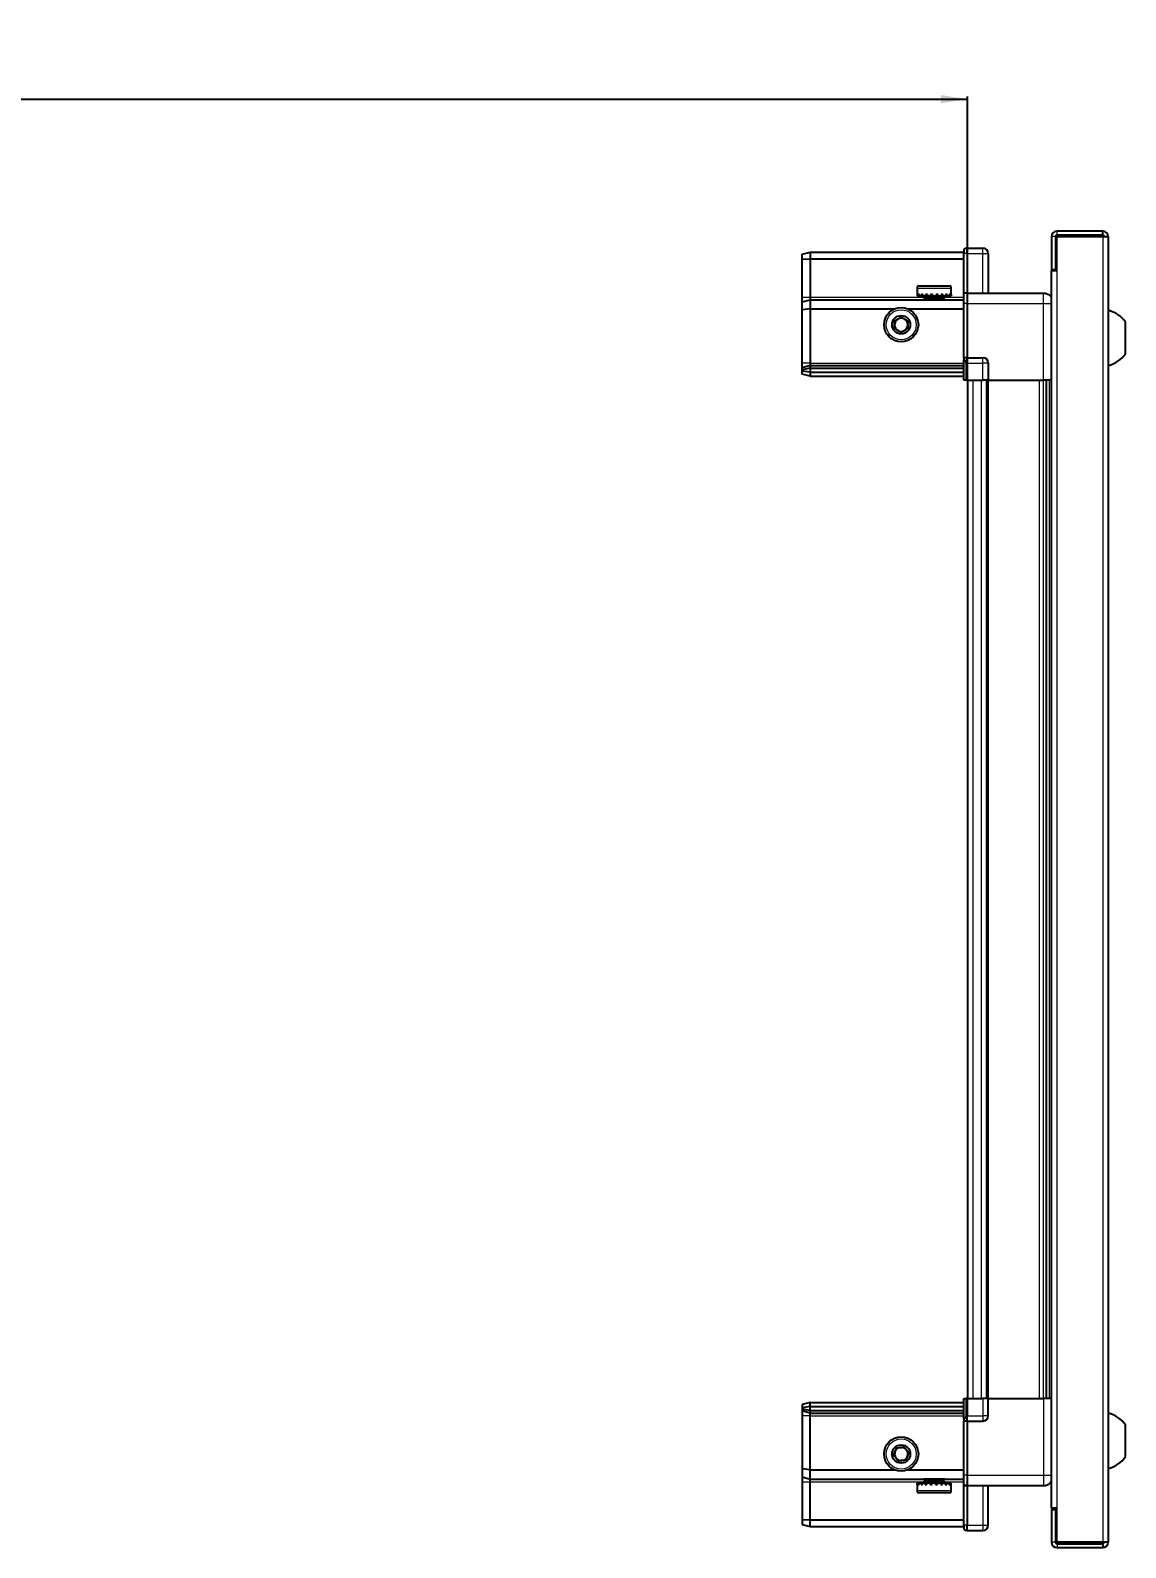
# Model space of a CAD drawing. Header units: millimetres. Extents: x 1014 to 2995, y -721 to 1092.
# Drawn here: x 2120 to 2535, y 444 to 1019 of the extents above; entities that cross this region are included whole.
import ezdxf

# ---------------------------------------------------------------- set-up
doc = ezdxf.new("R2010")
doc.units = ezdxf.units.MM
doc.layers.add('FORMAT', color=7, linetype='Continuous')
doc.styles.add('SLDTEXTSTYLE0', font='TXT', dxfattribs={"width": 0.75})
doc.dimstyles.new('SLDDIMSTYLE0', dxfattribs={"dimtxt": 20, "dimasz": 10, "dimexe": 0, "dimexo": 0.0625, "dimgap": 5, "dimtad": 2, "dimdec": 1, "dimrnd": 1e-09, "dimzin": 12, "dimdsep": 46, "dimtxsty": 'SLDTEXTSTYLE0', "dimsah": 1, "dimcen": 0.09, "dimadec": 0, "dimazin": 3, "dimtfac": 1, "dimtofl": 0, "dimtmove": 0, "dimatfit": 3, "dimfxl": 0, "dimfrac": 2, "dimtolj": 1, "dimtzin": 12, "dimarcsym": 0})

# ---------------------------------------------------------------- blocks, each defined once
blk = doc.blocks.new('_D_4')
at = {"layer": 'FORMAT'}
for p, q in [((1575.39, 886.58), (1575.39, 994.07)), ((1575.39, 993.07), (2475.39, 993.07)), ((2475.39, 886.58), (2475.39, 994.07))]:
    blk.add_line(p, q, dxfattribs=at)
for points in [[(1575.39, 993.07), (1585.39, 991.53), (1585.39, 994.61)], [(2475.39, 993.07), (2465.39, 994.61), (2465.39, 991.53)]]:
    blk.add_solid(points, dxfattribs=at)
at = {"layer": 'FORMAT', "insert": (2003.23, 1018.85), "char_height": 20, "attachment_point": 1, "style": 'SLDTEXTSTYLE0'}
blk.add_mtext('900', dxfattribs=at)

msp = doc.modelspace()

# ---------------------------------------------------------------- linework, layer by layer
at = {"color": 7, "linetype": 'Continuous', "lineweight": 25}
for p, q in [((2507.24, 940.97), (2507.24, 928.57)), ((2508.74, 940.97), (2508.74, 928.57)), ((2509.24, 928.07), (2509.24, 940.97)), ((2509.24, 940.97), (2526.64, 940.97)), ((2526.64, 943.07), (2509.34, 943.07)), ((2526.64, 941.57), (2509.34, 941.57)), ((2526.64, 941.57), (2526.64, 943.07)), ((2526.64, 940.97), (2528.74, 940.97)), ((2528.74, 940.97), (2528.74, 446.17)), ((2412.74, 934.27), (2415.74, 935.07)), ((2412.74, 932.42), (2412.74, 934.27)), ((2412.74, 932.42), (2415.74, 932.57)), ((2412.74, 918.07), (2412.74, 932.42)), ((2415.74, 935.07), (2415.74, 932.57)), ((2415.74, 935.07), (2474.04, 935.07)), ((2415.74, 932.57), (2415.74, 918.07)), ((2415.74, 932.57), (2474.04, 932.57)), ((2474.91, 936.57), (2474.04, 936.07)), ((2474.91, 936.57), (2474.04, 936.07)), ((2474.04, 936.07), (2474.04, 934.57)), ((2474.04, 919.77), (2474.04, 934.57)), ((2475.24, 936.57), (2474.91, 936.57)), ((2475.24, 936.57), (2474.91, 936.57)), ((2475.24, 934.57), (2475.24, 936.57)), ((2475.24, 936.57), (2475.24, 936.57)), ((2475.24, 936.57), (2481.24, 936.57)), ((2475.24, 934.57), (2475.24, 919.77)), ((2483.24, 934.57), (2483.24, 919.57)), ((2507.14, 928.07), (2507.14, 459.07)), ((2507.14, 928.07), (2509.24, 928.07)), ((2507.24, 928.57), (2508.74, 928.57)), ((2456.24, 921.47), (2456.24, 918.57)), ((2457.04, 922.27), (2468.44, 922.27)), ((2469.24, 918.57), (2469.24, 921.47)), ((2412.74, 916.27), (2412.74, 918.07)), ((2412.74, 916.27), (2415.74, 917.07)), ((2412.74, 913.24), (2412.74, 916.27)), ((2415.74, 918.07), (2415.74, 917.07)), ((2415.74, 917.07), (2415.74, 913.57)), ((2415.74, 917.07), (2474.04, 917.07)), ((2456.24, 918.57), (2456.28, 918.57)), ((2456.4, 919.07), (2456.28, 919.07)), ((2456.28, 919.07), (2456.28, 918.57)), ((2456.28, 918.57), (2456.4, 918.57)), ((2456.4, 919.07), (2456.4, 918.57)), ((2456.4, 918.57), (2456.81, 918.57)), ((2457.15, 919.07), (2456.81, 919.07)), ((2456.81, 919.07), (2456.81, 918.57)), ((2456.81, 918.57), (2457.15, 918.57)), ((2457.15, 919.07), (2457.15, 918.57)), ((2457.15, 918.57), (2457.92, 918.57)), ((2458.45, 919.07), (2457.92, 919.07)), ((2457.92, 919.07), (2457.92, 918.57)), ((2457.92, 918.57), (2458.45, 918.57)), ((2458.34, 918.57), (2458.34, 918.47)), ((2458.34, 918.47), (2467.14, 918.47)), ((2458.45, 919.07), (2458.45, 918.57)), ((2458.45, 918.57), (2459.51, 918.57)), ((2458.74, 918.07), (2459.43, 917.59)), ((2458.74, 918.07), (2466.74, 918.07)), ((2459.43, 917.59), (2458.74, 917.1)), ((2458.74, 917.1), (2458.74, 917.07)), ((2458.74, 917.1), (2466.74, 917.1)), ((2459.43, 917.59), (2466.05, 917.59)), ((2460.17, 919.07), (2459.51, 919.07)), ((2459.51, 919.07), (2459.51, 918.57)), ((2459.51, 918.57), (2460.17, 918.57)), ((2460.17, 919.07), (2460.17, 918.57)), ((2460.17, 918.57), (2461.41, 918.57)), ((2462.14, 919.07), (2461.41, 919.07)), ((2461.41, 919.07), (2461.41, 918.57)), ((2461.41, 918.57), (2461.84, 918.57)), ((2461.84, 919.07), (2461.84, 918.57)), ((2462.14, 919.07), (2462.14, 918.57)), ((2462.14, 918.57), (2463.44, 918.57)), ((2464.17, 919.07), (2463.44, 919.07)), ((2463.44, 919.07), (2463.44, 918.57)), ((2463.71, 919.07), (2463.71, 918.57)), ((2463.71, 918.57), (2464.17, 918.57)), ((2464.17, 919.07), (2464.17, 918.57)), ((2464.17, 918.57), (2465.4, 918.57)), ((2466.06, 919.07), (2465.4, 919.07)), ((2465.4, 919.07), (2465.4, 918.57)), ((2465.4, 918.57), (2466.06, 918.57)), ((2466.05, 917.59), (2466.74, 918.07)), ((2466.74, 917.1), (2466.05, 917.59)), ((2466.06, 919.07), (2466.06, 918.57)), ((2466.06, 918.57), (2467.1, 918.57)), ((2466.74, 917.07), (2466.74, 917.1)), ((2467.62, 919.07), (2467.1, 919.07)), ((2467.1, 919.07), (2467.1, 918.57)), ((2467.1, 918.57), (2467.62, 918.57)), ((2467.14, 918.47), (2467.14, 918.57)), ((2467.62, 919.07), (2467.62, 918.57)), ((2467.62, 918.57), (2468.38, 918.57)), ((2468.71, 919.07), (2468.38, 919.07)), ((2468.38, 919.07), (2468.38, 918.57)), ((2468.38, 918.57), (2468.71, 918.57)), ((2468.71, 919.07), (2468.71, 918.57)), ((2468.71, 918.57), (2469.11, 918.57)), ((2469.22, 919.07), (2469.11, 919.07)), ((2469.11, 919.07), (2469.11, 918.57)), ((2469.11, 918.57), (2469.22, 918.57)), ((2469.22, 919.07), (2469.22, 918.57)), ((2469.22, 918.57), (2469.24, 918.57)), ((2474.04, 919.57), (2474.04, 919.77)), ((2475.24, 919.57), (2474.04, 919.57)), ((2474.04, 915.57), (2474.04, 919.57)), ((2474.04, 895.27), (2474.04, 915.57)), ((2475.24, 919.77), (2475.24, 919.57)), ((2475.24, 919.57), (2475.24, 915.57)), ((2475.24, 919.57), (2504.24, 919.57)), ((2475.24, 915.57), (2475.24, 895.27)), ((2415.74, 913.57), (2412.74, 913.24)), ((2412.74, 893.07), (2412.74, 913.24)), ((2415.74, 913.57), (2415.74, 893.07)), ((2415.74, 913.57), (2447.74, 913.57)), ((2452.74, 913.57), (2474.04, 913.57)), ((2535.34, 896.57), (2535.34, 908.57)), ((2412.74, 891.27), (2412.74, 893.07)), ((2415.74, 892.07), (2412.74, 891.27)), ((2415.74, 893.07), (2415.74, 892.07)), ((2415.74, 892.07), (2415.74, 891.07)), ((2415.74, 892.07), (2474.04, 892.07)), ((2474.04, 895.07), (2474.04, 895.27)), ((2475.24, 895.07), (2474.04, 895.07)), ((2474.04, 895.07), (2474.04, 894.39)), ((2474.04, 886.57), (2474.04, 894.39)), ((2474.91, 893.07), (2474.91, 886.57)), ((2475.24, 895.27), (2475.24, 895.07)), ((2475.24, 893.07), (2475.24, 895.07)), ((2475.24, 895.07), (2481.24, 895.07)), ((2475.24, 893.07), (2475.24, 895.07)), ((2475.24, 893.07), (2475.24, 886.57)), ((2483.24, 893.07), (2483.24, 886.57)), ((2412.74, 890.53), (2412.74, 891.27)), ((2415.74, 891.07), (2412.74, 890.53)), ((2412.74, 890.03), (2412.74, 890.53)), ((2412.74, 888.87), (2412.74, 890.03)), ((2415.74, 889.57), (2412.74, 890.03)), ((2415.74, 888.07), (2412.74, 888.87)), ((2415.74, 891.07), (2474.04, 891.07)), ((2415.74, 891.07), (2415.74, 889.57)), ((2415.74, 889.57), (2415.74, 888.07)), ((2415.74, 889.57), (2474.04, 889.57)), ((2415.74, 888.07), (2474.04, 888.07)), ((2474.91, 886.57), (2474.04, 886.57)), ((2475.24, 886.57), (2474.91, 886.57)), ((2475.24, 886.57), (2481.24, 886.57)), ((2475.39, 886.57), (2475.39, 500.57)), ((2483.24, 886.57), (2481.24, 886.57)), ((2482.59, 886.57), (2482.59, 500.57)), ((2483.24, 886.57), (2504.24, 886.57)), ((2505.27, 500.57), (2505.27, 886.57)), ((2505.3, 500.57), (2505.3, 886.57)), ((2507.09, 886.57), (2507.09, 500.57)), ((2474.04, 492.75), (2474.04, 500.57)), ((2474.04, 500.57), (2474.91, 500.57)), ((2474.91, 500.57), (2474.91, 500.57)), ((2474.91, 500.57), (2474.91, 494.07)), ((2475.24, 500.57), (2474.91, 500.57)), ((2475.24, 500.57), (2475.24, 494.07)), ((2475.24, 500.57), (2475.24, 500.57)), ((2475.24, 500.57), (2475.24, 494.07)), ((2475.24, 500.57), (2481.24, 500.57)), ((2483.24, 500.57), (2481.24, 500.57)), ((2483.24, 494.07), (2483.24, 500.57)), ((2483.24, 500.57), (2504.24, 500.57)), ((2415.74, 499.07), (2412.74, 498.27)), ((2412.74, 498.27), (2412.74, 497.12)), ((2415.74, 497.57), (2412.74, 497.12)), ((2412.74, 497.12), (2412.74, 496.62)), ((2415.74, 496.07), (2412.74, 496.62)), ((2412.74, 496.62), (2412.74, 495.87)), ((2415.74, 495.07), (2412.74, 495.87)), ((2412.74, 495.87), (2412.74, 494.07)), ((2415.74, 497.57), (2415.74, 499.07)), ((2415.74, 499.07), (2474.04, 499.07)), ((2415.74, 496.07), (2415.74, 497.57)), ((2415.74, 497.57), (2474.04, 497.57)), ((2415.74, 496.07), (2474.04, 496.07)), ((2415.74, 495.07), (2415.74, 496.07)), ((2415.74, 495.07), (2474.04, 495.07)), ((2415.74, 494.07), (2415.74, 495.07)), ((2412.74, 494.07), (2412.74, 473.9)), ((2415.74, 473.57), (2415.74, 494.07)), ((2474.04, 492.75), (2474.04, 492.07)), ((2475.24, 492.07), (2474.04, 492.07)), ((2474.04, 491.87), (2474.04, 492.07)), ((2474.04, 471.57), (2474.04, 491.87)), ((2475.24, 492.07), (2475.24, 494.07)), ((2475.24, 492.07), (2475.24, 491.87)), ((2475.24, 492.07), (2481.24, 492.07)), ((2475.24, 491.87), (2475.24, 471.57)), ((2535.34, 478.57), (2535.34, 490.57)), ((2415.74, 473.57), (2412.74, 473.9)), ((2412.74, 473.9), (2412.74, 470.87)), ((2415.74, 473.57), (2447.74, 473.57)), ((2415.74, 470.07), (2415.74, 473.57)), ((2452.74, 473.57), (2474.04, 473.57)), ((2474.04, 467.57), (2474.04, 471.57)), ((2475.24, 471.57), (2475.24, 467.57)), ((2412.74, 470.87), (2415.74, 470.07)), ((2412.74, 470.87), (2412.74, 469.07)), ((2412.74, 469.07), (2412.74, 454.73)), ((2415.74, 470.07), (2474.04, 470.07)), ((2415.74, 469.07), (2415.74, 470.07)), ((2415.74, 454.57), (2415.74, 469.07)), ((2456.24, 468.57), (2456.24, 465.67)), ((2456.26, 468.57), (2456.24, 468.57)), ((2456.26, 468.07), (2456.26, 468.57)), ((2456.36, 468.57), (2456.26, 468.57)), ((2456.26, 468.07), (2456.36, 468.07)), ((2456.36, 468.07), (2456.36, 468.57)), ((2456.73, 468.57), (2456.36, 468.57)), ((2456.73, 468.07), (2456.73, 468.57)), ((2457.05, 468.57), (2456.73, 468.57)), ((2456.73, 468.07), (2457.05, 468.07)), ((2457.05, 468.07), (2457.05, 468.57)), ((2457.79, 468.57), (2457.05, 468.57)), ((2457.79, 468.07), (2457.79, 468.57)), ((2458.3, 468.57), (2457.79, 468.57)), ((2457.79, 468.07), (2458.3, 468.07)), ((2458.3, 468.07), (2458.3, 468.57)), ((2459.33, 468.57), (2458.3, 468.57)), ((2458.34, 468.67), (2458.34, 468.57)), ((2467.14, 468.67), (2458.34, 468.67)), ((2458.74, 470.07), (2458.74, 470.04)), ((2458.74, 470.04), (2459.43, 469.55)), ((2466.74, 470.04), (2458.74, 470.04)), ((2459.43, 469.55), (2458.74, 469.07)), ((2466.74, 469.07), (2458.74, 469.07)), ((2459.33, 468.07), (2459.33, 468.57)), ((2459.98, 468.57), (2459.33, 468.57)), ((2459.33, 468.07), (2459.98, 468.07)), ((2466.05, 469.55), (2459.43, 469.55)), ((2459.98, 468.07), (2459.98, 468.57)), ((2461.21, 468.57), (2459.98, 468.57)), ((2461.21, 468.07), (2461.21, 468.57)), ((2461.71, 468.57), (2461.21, 468.57)), ((2461.21, 468.07), (2461.94, 468.07)), ((2461.71, 468.07), (2461.71, 468.57)), ((2461.94, 468.07), (2461.94, 468.57)), ((2463.24, 468.57), (2461.94, 468.57)), ((2463.24, 468.07), (2463.24, 468.57)), ((2463.24, 468.07), (2463.97, 468.07)), ((2463.57, 468.07), (2463.57, 468.57)), ((2463.97, 468.57), (2463.57, 468.57)), ((2463.97, 468.07), (2463.97, 468.57)), ((2465.22, 468.57), (2463.97, 468.57)), ((2465.22, 468.07), (2465.22, 468.57)), ((2465.88, 468.57), (2465.22, 468.57)), ((2465.22, 468.07), (2465.88, 468.07)), ((2465.88, 468.07), (2465.88, 468.57)), ((2466.95, 468.57), (2465.88, 468.57)), ((2466.05, 469.55), (2466.74, 470.04)), ((2466.74, 469.07), (2466.05, 469.55)), ((2466.74, 470.04), (2466.74, 470.07)), ((2466.95, 468.07), (2466.95, 468.57)), ((2467.49, 468.57), (2466.95, 468.57)), ((2466.95, 468.07), (2467.49, 468.07)), ((2467.14, 468.57), (2467.14, 468.67)), ((2467.49, 468.07), (2467.49, 468.57)), ((2468.28, 468.57), (2467.49, 468.57)), ((2468.28, 468.07), (2468.28, 468.57)), ((2468.63, 468.57), (2468.28, 468.57)), ((2468.28, 468.07), (2468.63, 468.07)), ((2468.63, 468.07), (2468.63, 468.57)), ((2469.06, 468.57), (2468.63, 468.57)), ((2469.06, 468.07), (2469.06, 468.57)), ((2469.19, 468.57), (2469.06, 468.57)), ((2469.06, 468.07), (2469.19, 468.07)), ((2469.19, 468.07), (2469.19, 468.57)), ((2469.24, 468.57), (2469.19, 468.57)), ((2469.24, 465.67), (2469.24, 468.57)), ((2475.24, 467.57), (2474.04, 467.57)), ((2474.04, 467.37), (2474.04, 467.57)), ((2474.04, 452.57), (2474.04, 467.37)), ((2475.24, 467.57), (2475.24, 467.37)), ((2475.24, 467.57), (2504.24, 467.57)), ((2475.24, 467.37), (2475.24, 452.57)), ((2475.24, 467.37), (2475.24, 452.57)), ((2483.24, 452.57), (2483.24, 467.57)), ((2468.44, 464.87), (2457.04, 464.87)), ((2412.74, 454.73), (2415.74, 454.57)), ((2412.74, 454.73), (2412.74, 452.87)), ((2415.74, 454.57), (2474.04, 454.57)), ((2415.74, 452.07), (2415.74, 454.57)), ((2509.24, 459.07), (2507.14, 459.07)), ((2507.24, 458.57), (2508.74, 458.57)), ((2507.24, 458.57), (2507.24, 446.17)), ((2508.74, 458.57), (2508.74, 446.17)), ((2509.24, 446.17), (2509.24, 459.07)), ((2412.74, 452.87), (2415.74, 452.07)), ((2415.74, 452.07), (2474.04, 452.07)), ((2474.04, 452.57), (2474.04, 451.07)), ((2474.04, 451.07), (2474.91, 450.57)), ((2475.24, 450.57), (2474.91, 450.57)), ((2475.24, 450.57), (2475.24, 452.57)), ((2475.24, 450.57), (2481.24, 450.57)), ((2526.64, 446.17), (2509.24, 446.17)), ((2509.34, 445.57), (2526.64, 445.57)), ((2509.34, 444.07), (2526.64, 444.07)), ((2528.74, 446.17), (2526.64, 446.17)), ((2526.64, 445.57), (2526.64, 444.07))]:
    msp.add_line(p, q, dxfattribs=at)
at = {"color": 8, "linetype": 'Continuous', "lineweight": 18}
for p, q in [((2508.74, 940.97), (2507.24, 940.97)), ((2509.34, 941.57), (2509.34, 943.07)), ((2526.64, 940.97), (2526.64, 446.17)), ((2475.24, 934.57), (2474.04, 934.57)), ((2475.24, 934.57), (2481.24, 934.57)), ((2481.24, 934.57), (2481.24, 936.57)), ((2481.24, 919.57), (2481.24, 934.57)), ((2481.24, 934.57), (2483.24, 934.57)), ((2509.24, 928.07), (2509.24, 459.07)), ((2456.24, 921.47), (2469.24, 921.47)), ((2412.74, 918.07), (2415.74, 918.07)), ((2415.74, 918.07), (2458.74, 918.07)), ((2466.74, 918.07), (2474.04, 918.07)), ((2474.04, 919.77), (2475.24, 919.77)), ((2475.24, 915.57), (2474.04, 915.57)), ((2475.24, 915.57), (2504.24, 915.57)), ((2504.24, 886.57), (2504.24, 915.57)), ((2415.74, 893.07), (2412.74, 893.07)), ((2415.74, 893.07), (2474.04, 893.07)), ((2474.04, 895.27), (2475.24, 895.27)), ((2475.24, 893.07), (2474.91, 893.07)), ((2475.24, 893.07), (2481.24, 893.07)), ((2481.24, 893.07), (2481.24, 895.07)), ((2481.24, 886.57), (2481.24, 893.07)), ((2483.24, 893.07), (2481.24, 893.07)), ((2477.39, 886.57), (2477.39, 500.57)), ((2480.59, 886.57), (2480.59, 500.57)), ((2483.24, 886.57), (2483.24, 500.57)), ((2502.65, 500.57), (2502.65, 886.57)), ((2504.06, 886.57), (2504.06, 500.57)), ((2506.51, 500.57), (2506.51, 886.57)), ((2475.24, 500.57), (2474.91, 500.57)), ((2481.24, 500.57), (2481.24, 494.07)), ((2504.24, 500.57), (2504.24, 471.57)), ((2415.74, 494.07), (2412.74, 494.07)), ((2415.74, 494.07), (2474.04, 494.07)), ((2475.24, 491.87), (2474.04, 491.87)), ((2475.24, 494.07), (2474.91, 494.07)), ((2475.24, 494.07), (2481.24, 494.07)), ((2483.24, 494.07), (2481.24, 494.07)), ((2481.24, 494.07), (2481.24, 492.07)), ((2475.24, 471.57), (2474.04, 471.57)), ((2475.24, 471.57), (2504.24, 471.57)), ((2412.74, 469.07), (2415.74, 469.07)), ((2415.74, 469.07), (2458.74, 469.07)), ((2466.74, 469.07), (2474.04, 469.07)), ((2475.24, 467.37), (2474.04, 467.37)), ((2481.24, 467.57), (2481.24, 452.57)), ((2469.24, 465.67), (2456.24, 465.67)), ((2475.24, 452.57), (2474.04, 452.57)), ((2475.24, 452.57), (2481.24, 452.57)), ((2481.24, 452.57), (2483.24, 452.57)), ((2481.24, 452.57), (2481.24, 450.57)), ((2508.74, 446.17), (2507.24, 446.17)), ((2509.34, 445.57), (2509.34, 444.07))]:
    msp.add_line(p, q, dxfattribs=at)
at = {"color": 7, "linetype": 'Continuous', "lineweight": 25}
for centre, radius in [((2450.24, 907.57), 6.5), ((2450.24, 907.57), 3.46), ((2450.24, 479.57), 6.5), ((2450.24, 479.57), 3.46)]:
    msp.add_circle(centre, radius, dxfattribs=at)
at = {"color": 8, "linetype": 'Continuous', "lineweight": 18}
for centre in [(2450.24, 907.57), (2450.24, 479.57)]:
    msp.add_circle(centre, 5.7, dxfattribs=at)
at = {"color": 7, "linetype": 'Continuous', "lineweight": 25}
for centre, radius, start, end in [((2509.34, 940.97), 2.1, 90, 180), ((2509.34, 940.97), 0.6, 90, 180), ((2526.64, 940.97), 2.1, 0, 90), ((2526.64, 940.97), 0.6, 0, 90), ((2481.24, 934.57), 2, 360, 90), ((2457.04, 921.47), 0.8, 90, 180), ((2468.44, 921.47), 0.8, 0, 90), ((2458.34, 918.07), 0.4, 0, 90), ((2467.14, 918.07), 0.4, 90, 180), ((2450.24, 907.57), 2.5, 120.74103, 180.74103), ((2450.24, 907.57), 2.5, 60.74103, 120.74103), ((2450.24, 907.57), 2.5, 0.74103, 60.74103), ((2525.72, 901.55), 11.91, 36.1266, 75.29965), ((2450.24, 907.57), 2.5, 180.74103, 240.74103), ((2450.24, 907.57), 2.5, 240.74103, 300.74103), ((2450.24, 907.57), 2.5, 300.74103, 0.74103), ((2481.24, 893.07), 2, 0, 90), ((2525.72, 903.6), 11.91, 284.70035, 323.8734), ((2525.72, 483.55), 11.91, 36.1266, 75.29965), ((2481.24, 494.07), 2, 270, 0), ((2450.24, 479.57), 2.5, 155.91157, 215.91157), ((2450.24, 479.57), 2.5, 95.91157, 155.91157), ((2450.24, 479.57), 2.5, 215.91157, 275.91157), ((2450.24, 479.57), 2.5, 35.91157, 95.91157), ((2450.24, 479.57), 2.5, 275.91157, 335.91157), ((2450.24, 479.57), 2.5, 335.91157, 35.91157), ((2525.72, 485.6), 11.91, 284.70035, 323.8734), ((2458.34, 469.07), 0.4, 270, 360), ((2467.14, 469.07), 0.4, 180, 270), ((2457.04, 465.67), 0.8, 180, 270), ((2468.44, 465.67), 0.8, 270, 360), ((2481.24, 452.57), 2, 270, 0), ((2509.34, 446.17), 2.1, 180, 270), ((2509.34, 446.17), 0.6, 180, 270), ((2526.64, 446.17), 2.1, 270, 0), ((2526.64, 446.17), 0.6, 270, 0)]:
    msp.add_arc(centre, radius, start, end, dxfattribs=at)
for centre, start_param, end_param in [((2471.45, 893.07), 0, 0.722734), ((2471.45, 494.07), 5.560451, 6.283185)]:
    msp.add_ellipse(centre, major_axis=(3.46, 0), ratio=0.57735, start_param=start_param, end_param=end_param, dxfattribs=at)
for points, knots in [([(2504.24, 919.57), (2504.68, 919.52), (2505.36, 919.45), (2506.18, 919.01), (2506.73, 918.58), (2507.01, 918.2), (2507.14, 918.02)], [0, 0, 0, 0, 0.3842982, 0.5911726, 0.8024372, 1, 1, 1, 1]), ([(2447.73, 908.98), (2448.17, 909.25), (2449, 909.74), (2449.82, 910.23), (2450.21, 910.46)], [0, 0, 0, 0, 0.5346859, 1, 1, 1, 1]), ([(2447.76, 906.1), (2447.76, 906.22), (2447.75, 906.82), (2447.74, 907.81), (2447.73, 908.64), (2447.73, 908.98)], [0, 0, 0, 0, 0.133125, 0.637099, 1, 1, 1, 1]), ([(2450.21, 910.46), (2450.66, 910.21), (2451.5, 909.73), (2452.34, 909.26), (2452.73, 909.05)], [0, 0, 0, 0, 0.534686, 1, 1, 1, 1]), ([(2452.73, 909.05), (2452.73, 908.7), (2452.74, 907.88), (2452.75, 906.88), (2452.76, 906.29), (2452.76, 906.16)], [0, 0, 0, 0, 0.362901, 0.866875, 1, 1, 1, 1]), ([(2450.28, 904.68), (2449.83, 904.94), (2448.99, 905.41), (2448.15, 905.88), (2447.76, 906.1)], [0, 0, 0, 0, 0.534686, 1, 1, 1, 1]), ([(2452.76, 906.16), (2452.32, 905.9), (2451.49, 905.4), (2450.67, 904.91), (2450.28, 904.68)], [0, 0, 0, 0, 0.534686, 1, 1, 1, 1]), ([(2507.14, 886.57), (2507.09, 886.57), (2506.86, 886.57), (2506.12, 886.57), (2505.16, 886.57), (2504.5, 886.57), (2504.24, 886.57)], [0, 0, 0, 0, 0.099319, 0.438202, 0.777085, 1, 1, 1, 1]), ([(2507.14, 500.57), (2507.09, 500.57), (2506.86, 500.57), (2506.12, 500.57), (2505.16, 500.57), (2504.5, 500.57), (2504.24, 500.57)], [0, 0, 0, 0, 0.099319, 0.438202, 0.777085, 1, 1, 1, 1]), ([(2447.37, 479.27), (2447.58, 479.74), (2447.98, 480.63), (2448.37, 481.5), (2448.55, 481.91)], [0, 0, 0, 0, 0.534686, 1, 1, 1, 1]), ([(2449.07, 476.94), (2448.76, 477.35), (2448.2, 478.13), (2447.63, 478.91), (2447.37, 479.27)], [0, 0, 0, 0, 0.534686, 1, 1, 1, 1]), ([(2448.55, 481.91), (2448.89, 481.94), (2449.71, 482.03), (2450.7, 482.13), (2451.3, 482.19), (2451.42, 482.21)], [0, 0, 0, 0, 0.362901, 0.866875, 1, 1, 1, 1]), ([(2451.42, 482.21), (2451.73, 481.79), (2452.29, 481.01), (2452.85, 480.23), (2453.12, 479.87)], [0, 0, 0, 0, 0.5346859, 1, 1, 1, 1]), ([(2453.12, 479.87), (2452.91, 479.4), (2452.51, 478.52), (2452.12, 477.64), (2451.94, 477.23)], [0, 0, 0, 0, 0.534686, 1, 1, 1, 1]), ([(2451.94, 477.23), (2451.81, 477.22), (2451.22, 477.16), (2450.23, 477.06), (2449.41, 476.97), (2449.07, 476.94)], [0, 0, 0, 0, 0.133125, 0.637099, 1, 1, 1, 1]), ([(2504.24, 467.57), (2504.68, 467.62), (2505.36, 467.69), (2506.18, 468.13), (2506.73, 468.56), (2507.01, 468.94), (2507.14, 469.12)], [0, 0, 0, 0, 0.3842982, 0.5911726, 0.8024372, 1, 1, 1, 1])]:
    msp.add_open_spline(points, degree=3, knots=knots, dxfattribs=at)
at = {"color": 8, "linetype": 'Continuous', "lineweight": 18}
for points in [[(2504.24, 915.57), (2504.24, 916.1), (2504.24, 917.14), (2504.24, 918.47), (2504.24, 919.39), (2504.24, 919.51), (2504.24, 919.57)], [(2504.24, 471.57), (2504.24, 471.05), (2504.24, 470), (2504.24, 468.68), (2504.24, 467.75), (2504.24, 467.63), (2504.24, 467.57)]]:
    msp.add_open_spline(points, degree=3, dxfattribs=at)
for points in [[(2504.24, 915.57), (2504.68, 915.57), (2505.36, 915.57), (2506.18, 915.57), (2506.73, 915.57), (2507.01, 915.57), (2507.14, 915.57)], [(2504.24, 471.57), (2504.68, 471.57), (2505.36, 471.57), (2506.18, 471.57), (2506.73, 471.57), (2507.01, 471.57), (2507.14, 471.57)]]:
    msp.add_open_spline(points, degree=3, knots=[0, 0, 0, 0, 0.384298, 0.591173, 0.802437, 1, 1, 1, 1], dxfattribs=at)

# ---------------------------------------------------------------- dimensions: what is measured, and where the dimension line sits
at = {"layer": 'FORMAT'}
dim = msp.add_linear_dim(base=(2475.39, 993.07), p1=(1575.39, 886.57), p2=(2475.39, 886.57), angle=0, dimstyle='SLDDIMSTYLE0', dxfattribs=at)
dim.commit()
dim.dimension.update_dxf_attribs({"geometry": '_D_4', "text_midpoint": (2025.39, 993.07), "dimtype": 160})

doc.saveas('drawing.dxf')
